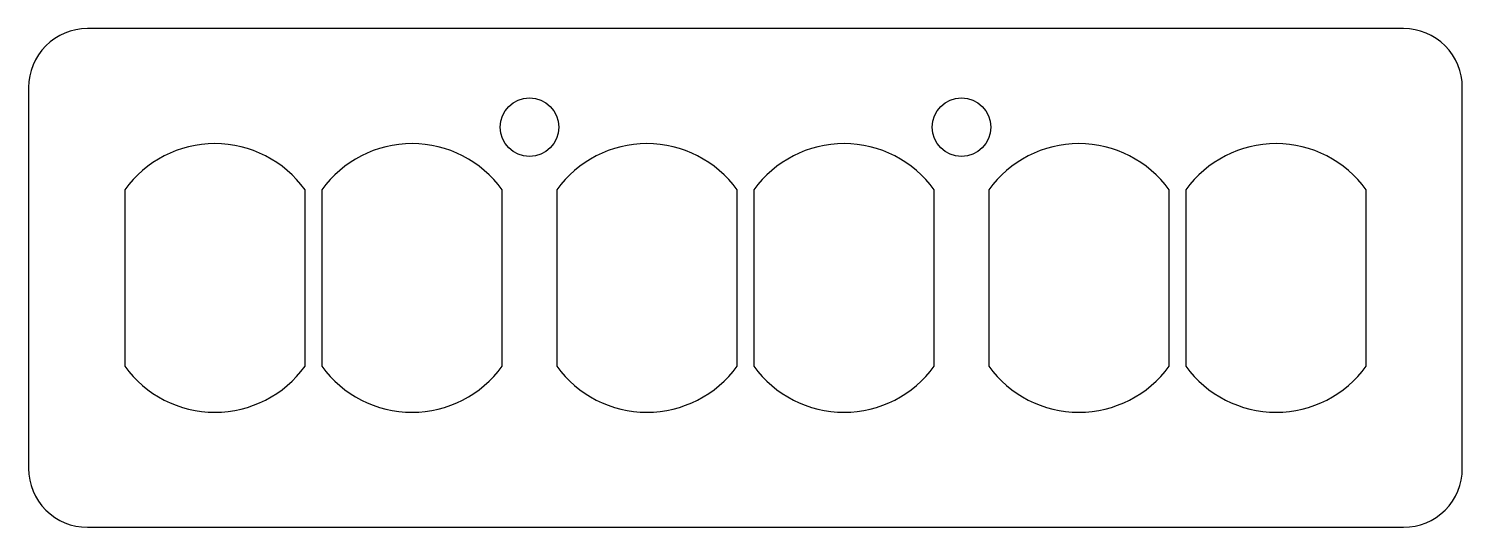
# Model space of a CAD drawing. Header units: millimetres. Extents: x -171 to 0, y -60 to 0.
import ezdxf

# ---------------------------------------------------------------- set-up
doc = ezdxf.new("R2010")
doc.units = ezdxf.units.MM
doc.layers.get('0').update_dxf_attribs({"linetype": 'CONTINUOUS'})

msp = doc.modelspace()

# ---------------------------------------------------------------- linework, layer by layer
for points in [[(-171.12, -7.12), (-171.12, -52.52, 0.414214), (-164.12, -59.52), (-7.22, -59.52, 0.414214), (-0.22, -52.52), (-0.22, -7.12, 0.414214), (-7.22, -0.12), (-164.12, -0.12, 0.414214)], [(-164.12, -59.52), (-7.22, -59.52, 0.414214), (-0.22, -52.52), (-0.22, -7.12, 0.414214), (-7.22, -0.12), (-164.12, -0.12, 0.414214), (-171.12, -7.12), (-171.12, -52.52, 0.414214)], [(-138.17, -19.32, 0.511628), (-159.67, -19.32), (-159.67, -40.32, 0.511628), (-138.17, -40.32)], [(-138.17, -40.32), (-138.17, -19.32, 0.511628), (-159.67, -19.32), (-159.67, -40.32, 0.511628)], [(-114.67, -19.32, 0.511628), (-136.17, -19.32), (-136.17, -40.32, 0.511628), (-114.67, -40.32)], [(-114.67, -40.32), (-114.67, -19.32, 0.511628), (-136.17, -19.32), (-136.17, -40.32, 0.511628)], [(-86.67, -19.32, 0.511628), (-108.17, -19.32), (-108.17, -40.32, 0.511628), (-86.67, -40.32)], [(-86.67, -40.32), (-86.67, -19.32, 0.511628), (-108.17, -19.32), (-108.17, -40.32, 0.511628)], [(-63.17, -19.32, 0.511628), (-84.67, -19.32), (-84.67, -40.32, 0.511628), (-63.17, -40.32)], [(-63.17, -40.32), (-63.17, -19.32, 0.511628), (-84.67, -19.32), (-84.67, -40.32, 0.511628)], [(-56.67, -40.32, 0.511628), (-35.17, -40.32), (-35.17, -19.32, 0.511628), (-56.67, -19.32)], [(-56.67, -19.32), (-56.67, -40.32, 0.511628), (-35.17, -40.32), (-35.17, -19.32, 0.511628)], [(-33.17, -40.32, 0.511628), (-11.67, -40.32), (-11.67, -19.32, 0.511628), (-33.17, -19.32)], [(-33.17, -19.32), (-33.17, -40.32, 0.511628), (-11.67, -40.32), (-11.67, -19.32, 0.511628)]]:
    msp.add_lwpolyline(points, format="xyb", close=True)
for centre in [(-111.42, -11.85), (-111.42, -11.85), (-59.92, -11.85), (-59.92, -11.85)]:
    msp.add_circle(centre, 3.5)

doc.saveas('drawing.dxf')
